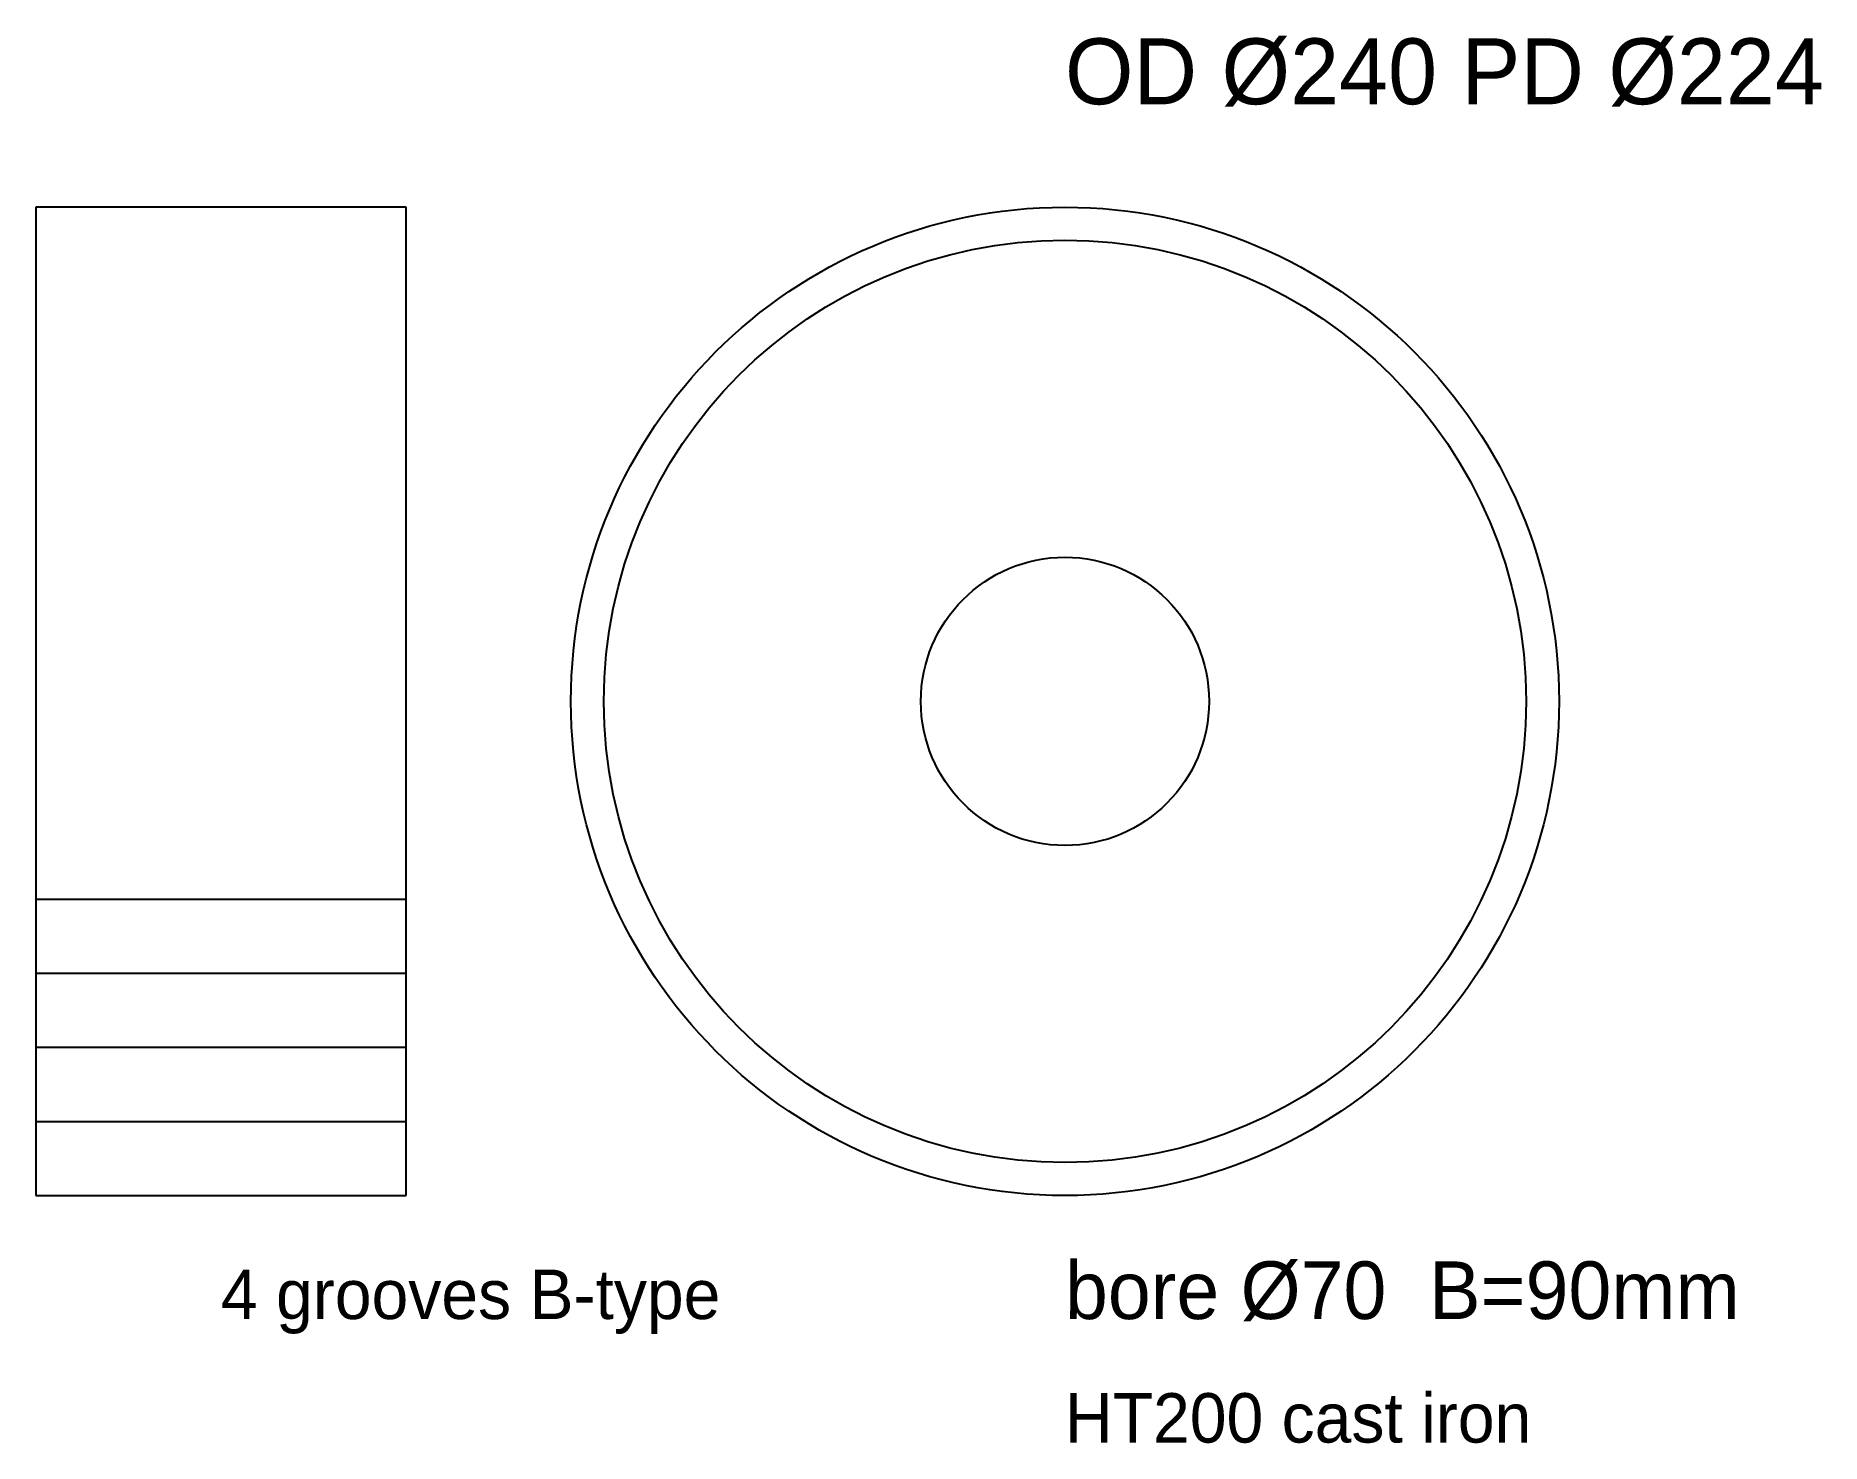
# Model space of a CAD drawing. Header units: millimetres. Extents: x -250 to 184, y -180 to 162.
import ezdxf

# ---------------------------------------------------------------- set-up
doc = ezdxf.new("R2010")
doc.units = ezdxf.units.MM

msp = doc.modelspace()

# ---------------------------------------------------------------- linework, layer by layer
for p, q in [((-160, 120), (-250, 120)), ((-250, 120), (-250, -120)), ((-160, -120), (-160, 120)), ((-250, -48), (-160, -48)), ((-250, -66), (-160, -66)), ((-250, -84), (-160, -84)), ((-250, -102), (-160, -102)), ((-250, -120), (-160, -120))]:
    msp.add_line(p, q)
for radius in [120, 112, 35]:
    msp.add_circle((0, 0), radius)

# ---------------------------------------------------------------- texts
at = {"layer": 'DIM'}
for s, height, p in [('OD %%c240 PD %%c224', 16, (0, 145)), ('4 grooves B-type', 12, (-205, -150)), ('bore %%c70  B=90mm', 14, (0, -150)), ('HT200 cast iron', 12, (0, -180))]:
    msp.add_text(s, height=height, dxfattribs=at).set_placement(p)

doc.saveas('drawing.dxf')
